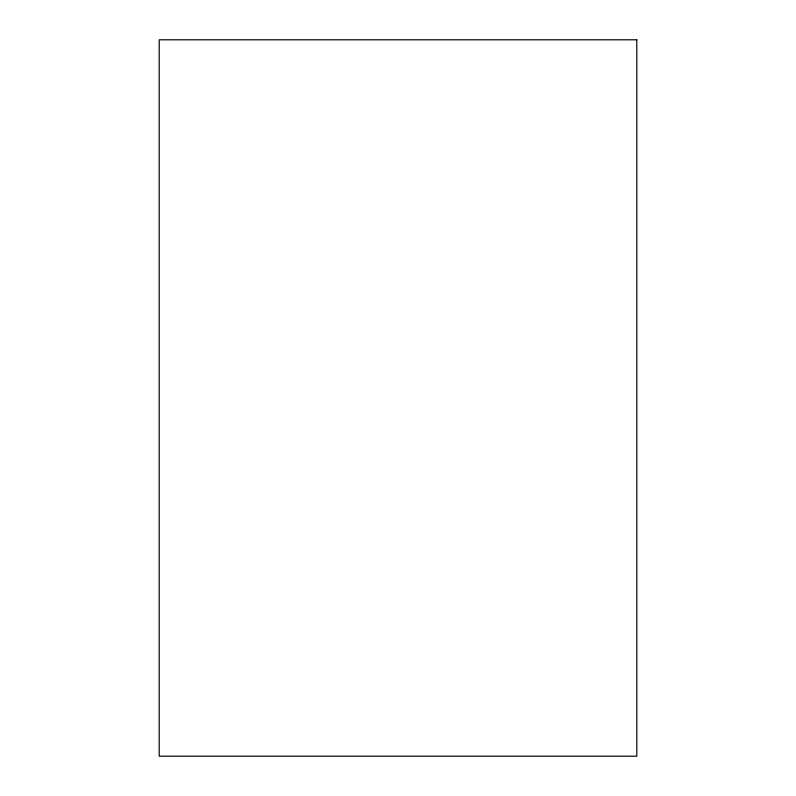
<?xml version="1.0" encoding="UTF-8"?>
<svg xmlns="http://www.w3.org/2000/svg" width="796" height="796" viewBox="0 0 796 796"><rect width="100%" height="100%" fill="white"/><g stroke="black" fill="none" stroke-linecap="round" stroke-linejoin="round"><path stroke-width="1.19" d="M636.8 39.8L159.2 39.8L159.2 756.2L636.8 756.2L636.8 39.8"/></g></svg>
